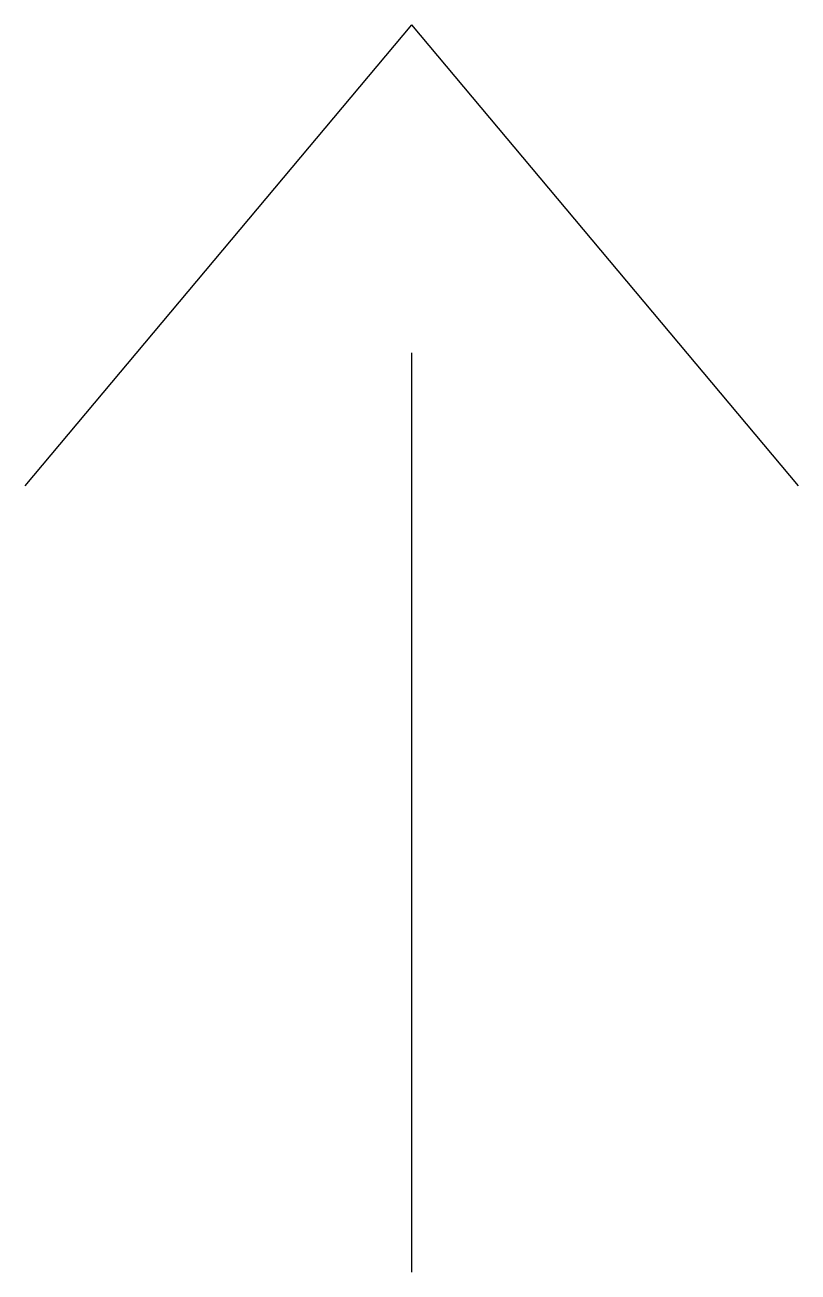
# Model space of a CAD drawing. Header units: metres. Extents: x 2181 to 2554, y -103464 to -102864.
import ezdxf

# ---------------------------------------------------------------- set-up
doc = ezdxf.new("R2010")
doc.units = ezdxf.units.M
doc.layers.add('G', color=3, linetype='Continuous')
doc.layers.add('R', color=3, linetype='Continuous')

msp = doc.modelspace()

# ---------------------------------------------------------------- linework, layer by layer
at = {"layer": 'G'}
msp.add_line((2367.5, -103021.35), (2367.5, -103463.68), dxfattribs=at)
at = {"layer": 'R'}
for q in [(2181.39, -103085.42), (2553.6, -103085.42)]:
    msp.add_line((2367.5, -102863.63), q, dxfattribs=at)

doc.saveas('drawing.dxf')
